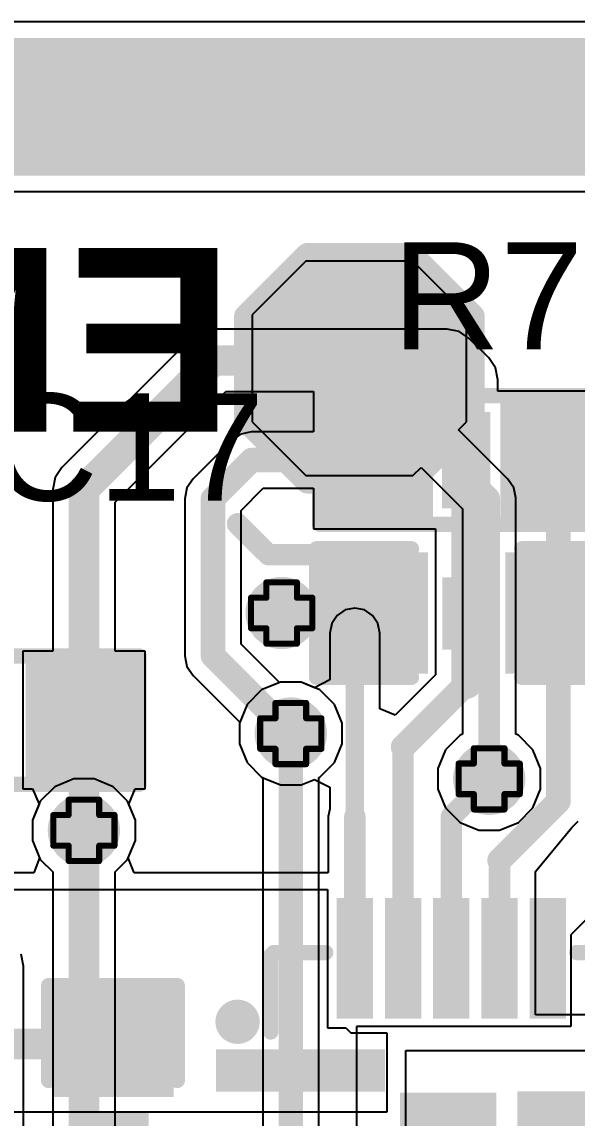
# Model space of a CAD drawing. Header units: inches. Extents: x -25 to 271, y -41 to 15.
# Drawn here: x -7.3 to -2.7, y -13.73 to -4.63 of the extents above; entities that cross this region are included whole.
import ezdxf

# ---------------------------------------------------------------- set-up
doc = ezdxf.new("R2010")
doc.units = ezdxf.units.IN
for name, color, linetype in [('Bottom Layer', 5, 'Continuous'), ('Bottom Overlay', 54, 'Continuous'), ('Bottom Paste', 16, 'Continuous'), ('Bottom Solder', 6, 'Continuous'), ('Drill Drawing', 1, 'Continuous'), ('Top Glue Points', 56, 'Continuous'), ('Top Layer', 1, 'Continuous'), ('Top Overlay', 2, 'Continuous'), ('Top Paste', 8, 'Continuous'), ('Top Solder', 216, 'Continuous'), ('Via Holes', 16, 'Continuous')]:
    doc.layers.add(name, color=color, linetype=linetype)
doc.styles.add('Arial', font='', dxfattribs={"height": 0.2})
doc.styles.add('Arial_Bold', font='', dxfattribs={"height": 0.2})
doc.styles.get('Arial').set_extended_font_data('Arial')
doc.styles.get('Arial_Bold').set_extended_font_data('Arial', bold=True)

# ---------------------------------------------------------------- blocks, each defined once
blk = doc.blocks.new('QFN_16_3X3__RT7291AGQUF_15')
at = {"layer": 'Top Layer'}
for points in [[(-0.045, 1.8999), (-0.045, 0.5999), (-0.2951, 0.5999), (-0.2951, 1.8999)], [(0.655, 1.8999), (0.655, 0.5999), (0.405, 0.5999), (0.405, 1.8999)], [(-1.9, 0.9001), (-1, 0.9001), (-1, 0.7001), (-1.9, 0.7001)], [(1.9, 0.7001), (1, 0.7001), (1, 0.9001), (1.9, 0.9001)], [(-1.9, 0.5), (-1, 0.5), (-1, 0.3001), (-1.9, 0.3001)], [(1.9, 0.3001), (1, 0.3001), (1, 0.5), (1.9, 0.5)], [(-0.2852, -0.3754), (-0.2852, 0.3246), (-0.0351, 0.3246), (-0.0351, -0.3754)], [(0.3148, -0.3754), (0.3148, 0.3246), (0.5648, 0.3246), (0.5648, -0.3754)], [(-1.9, 0.1), (-1, 0.1), (-1, -0.1), (-1.9, -0.1)], [(1.9, -0.1), (1, -0.1), (1, 0.1), (1.9, 0.1)], [(-1.9, -0.3001), (-1, -0.3001), (-1, -0.5), (-1.9, -0.5)], [(1.9, -0.5), (1, -0.5), (1, -0.3001), (1.9, -0.3001)], [(-0.6451, -1.8999), (-0.6451, -0.5999), (-0.3951, -0.5999), (-0.3951, -1.8999)], [(0.055, -1.8999), (0.055, -0.5999), (0.305, -0.5999), (0.305, -1.8999)], [(-1.9, -0.6998), (-1, -0.6998), (-1, -0.8998), (-1.9, -0.8998)], [(1.9, -0.8998), (1, -0.8998), (1, -0.6998), (1.9, -0.6998)]]:
    blk.add_hatch(color=1, dxfattribs=at).paths.add_polyline_path(points)
at = {"layer": 'Top Paste'}
for points in [[(-0.045, 1.8999), (-0.045, 0.5999), (-0.2951, 0.5999), (-0.2951, 1.8999)], [(0.655, 1.8999), (0.655, 0.5999), (0.405, 0.5999), (0.405, 1.8999)], [(-1.9, 0.9001), (-1, 0.9001), (-1, 0.7001), (-1.9, 0.7001)], [(1.9, 0.7001), (1, 0.7001), (1, 0.9001), (1.9, 0.9001)], [(-1.9, 0.5), (-1, 0.5), (-1, 0.3001), (-1.9, 0.3001)], [(1.9, 0.3001), (1, 0.3001), (1, 0.5), (1.9, 0.5)], [(-0.2852, -0.3754), (-0.2852, 0.3246), (-0.0351, 0.3246), (-0.0351, -0.3754)], [(0.3148, -0.3754), (0.3148, 0.3246), (0.5648, 0.3246), (0.5648, -0.3754)], [(-1.9, 0.1), (-1, 0.1), (-1, -0.1), (-1.9, -0.1)], [(1.9, -0.1), (1, -0.1), (1, 0.1), (1.9, 0.1)], [(-1.9, -0.3001), (-1, -0.3001), (-1, -0.5), (-1.9, -0.5)], [(1.9, -0.5), (1, -0.5), (1, -0.3001), (1.9, -0.3001)], [(-0.6451, -1.8999), (-0.6451, -0.5999), (-0.3951, -0.5999), (-0.3951, -1.8999)], [(0.055, -1.8999), (0.055, -0.5999), (0.305, -0.5999), (0.305, -1.8999)], [(-1.9, -0.6998), (-1, -0.6998), (-1, -0.8998), (-1.9, -0.8998)], [(1.9, -0.8998), (1, -0.8998), (1, -0.6998), (1.9, -0.6998)]]:
    blk.add_hatch(color=8, dxfattribs=at).paths.add_polyline_path(points)
at = {"layer": 'Top Solder'}
for points in [[(0.0058, 1.9507), (0.0058, 0.5491), (-0.3459, 0.5491), (-0.3459, 1.9507)], [(0.7058, 1.9507), (0.7058, 0.5491), (0.3542, 0.5491), (0.3542, 1.9507)], [(-1.9508, 0.9509), (-0.9492, 0.9509), (-0.9492, 0.6493), (-1.9508, 0.6493)], [(1.9508, 0.6493), (0.9492, 0.6493), (0.9492, 0.9509), (1.9508, 0.9509)], [(-1.9508, 0.5508), (-0.9492, 0.5508), (-0.9492, 0.2493), (-1.9508, 0.2493)], [(1.9508, 0.2493), (0.9492, 0.2493), (0.9492, 0.5508), (1.9508, 0.5508)], [(-0.336, -0.4262), (-0.336, 0.3754), (0.0157, 0.3754), (0.0157, -0.4262)], [(0.264, -0.4262), (0.264, 0.3754), (0.6156, 0.3754), (0.6156, -0.4262)], [(-1.9508, 0.1508), (-0.9492, 0.1508), (-0.9492, -0.1508), (-1.9508, -0.1508)], [(1.9508, -0.1508), (0.9492, -0.1508), (0.9492, 0.1508), (1.9508, 0.1508)], [(-1.9508, -0.2493), (-0.9492, -0.2493), (-0.9492, -0.5508), (-1.9508, -0.5508)], [(1.9508, -0.5508), (0.9492, -0.5508), (0.9492, -0.2493), (1.9508, -0.2493)], [(-0.6959, -1.9507), (-0.6959, -0.5491), (-0.3443, -0.5491), (-0.3443, -1.9507)], [(0.0042, -1.9507), (0.0042, -0.5491), (0.3558, -0.5491), (0.3558, -1.9507)], [(-1.9508, -0.649), (-0.9492, -0.649), (-0.9492, -0.9506), (-1.9508, -0.9506)], [(1.9508, -0.9506), (0.9492, -0.9506), (0.9492, -0.649), (1.9508, -0.649)]]:
    blk.add_hatch(color=216, dxfattribs=at).paths.add_polyline_path(points)
at = {"layer": 'Top Overlay', "const_width": 0.127}
for points in [[(-1.4987, 1.0414), (-1.4987, 1.4986)], [(-0.5335, 1.4986), (-1.4987, 1.4986)], [(1.4985, 1.4986), (0.8127, 1.4986)], [(1.4985, 1.016), (1.4985, 1.4986)], [(-1.4987, -1.4732), (-1.4987, -1.0414)], [(1.4985, -1.4986), (1.4985, -1.0414)], [(-1.4733, -1.4986), (-1.4987, -1.4732)], [(-0.8383, -1.4986), (-1.4733, -1.4986)], [(1.4985, -1.4986), (0.5587, -1.4986)]]:
    blk.add_lwpolyline(points, dxfattribs=at)
at = {"layer": 'Top Overlay'}
for points, const_width in [([(-1.5305, 1.4986, 1), (-1.467, 1.4986, 1)], 0.0635), ([(-1.5305, 1.4986, 1), (-1.467, 1.4986, 1)], 0.0635), ([(-0.5653, 1.4986, 1), (-0.5018, 1.4986, 1)], 0.0635), ([(0.7809, 1.4986, 1), (0.8444, 1.4986, 1)], 0.0635), ([(1.4667, 1.4986, 1), (1.5302, 1.4986, 1)], 0.0635), ([(1.4667, 1.4986, 1), (1.5302, 1.4986, 1)], 0.0635), ([(-1.5305, 1.0414, 1), (-1.467, 1.0414, 1)], 0.0635), ([(1.4667, 1.016, 1), (1.5302, 1.016, 1)], 0.0635), ([(-1.5305, -1.0414, 1), (-1.467, -1.0414, 1)], 0.0635), ([(1.4667, -1.0414, 1), (1.5302, -1.0414, 1)], 0.0635), ([(-1.5305, -1.4732, 1), (-1.467, -1.4732, 1)], 0.0635), ([(-1.5305, -1.4732, 1), (-1.467, -1.4732, 1)], 0.0635), ([(-1.5051, -1.4986, 1), (-1.4416, -1.4986, 1)], 0.0635), ([(-1.5051, -1.4986, 1), (-1.4416, -1.4986, 1)], 0.0635), ([(-0.8701, -1.4986, 1), (-0.8066, -1.4986, 1)], 0.0635), ([(0.5269, -1.4986, 1), (0.5904, -1.4986, 1)], 0.0635), ([(1.4667, -1.4986, 1), (1.5302, -1.4986, 1)], 0.0635), ([(1.4667, -1.4986, 1), (1.5302, -1.4986, 1)], 0.0635), ([(-0.867, -1.7729, 1), (-0.9806, -1.7729, 1)], 0.254), ([(-1.0441, -1.7729, 1), (-0.9171, -1.7729, 1)], 0.127), ([(-0.9305, -1.7729, 1), (-0.8035, -1.7729, 1)], 0.127)]:
    blk.add_lwpolyline(points, format="xyb", close=True, dxfattribs=dict(at, const_width=const_width))
blk = doc.blocks.new('CAP_0603_29')
at = {"layer": 'Top Layer'}
for points in [[(-0.381, 0.4445), (-0.381, -0.4445), (-1.143, -0.4445), (-1.143, 0.4445)], [(1.143, 0.4445), (1.143, -0.4445), (0.381, -0.4445), (0.381, 0.4445)]]:
    blk.add_hatch(color=1, dxfattribs=at).paths.add_polyline_path(points)
at = {"layer": 'Top Paste'}
for points in [[(-0.381, 0.4445), (-0.381, -0.4445), (-1.143, -0.4445), (-1.143, 0.4445)], [(1.143, 0.4445), (1.143, -0.4445), (0.381, -0.4445), (0.381, 0.4445)]]:
    blk.add_hatch(color=8, dxfattribs=at).paths.add_polyline_path(points)
at = {"layer": 'Top Solder'}
for points in [[(-0.321, 0.5045), (-0.321, -0.5045), (-1.203, -0.5045), (-1.203, 0.5045)], [(1.203, 0.5045), (1.203, -0.5045), (0.321, -0.5045), (0.321, 0.5045)]]:
    blk.add_hatch(color=216, dxfattribs=at).paths.add_polyline_path(points)
at = {"layer": 'Top Overlay', "const_width": 0.127}
for points in [[(-1.2446, 0.5334), (-0.4572, 0.5334)], [(-1.2446, 0.5334), (-1.2446, -0.5334)], [(0.4572, 0.5334), (1.2446, 0.5334)], [(1.2446, 0.5334), (1.2446, -0.5334)], [(-1.2446, -0.5334), (-0.4572, -0.5334)], [(0.4572, -0.5334), (1.2446, -0.5334)]]:
    blk.add_lwpolyline(points, dxfattribs=at)
at = {"layer": 'Top Overlay', "const_width": 0.0635}
for points in [[(-1.2764, 0.5334, 1), (-1.2128, 0.5334, 1)], [(-1.2764, 0.5334, 1), (-1.2128, 0.5334, 1)], [(-0.4889, 0.5334, 1), (-0.4254, 0.5334, 1)], [(0.4254, 0.5334, 1), (0.4889, 0.5334, 1)], [(1.2128, 0.5334, 1), (1.2764, 0.5334, 1)], [(1.2128, 0.5334, 1), (1.2764, 0.5334, 1)], [(-1.2764, -0.5334, 1), (-1.2128, -0.5334, 1)], [(-1.2764, -0.5334, 1), (-1.2128, -0.5334, 1)], [(-0.4889, -0.5334, 1), (-0.4254, -0.5334, 1)], [(0.4254, -0.5334, 1), (0.4889, -0.5334, 1)], [(1.2128, -0.5334, 1), (1.2764, -0.5334, 1)], [(1.2128, -0.5334, 1), (1.2764, -0.5334, 1)]]:
    blk.add_lwpolyline(points, format="xyb", close=True, dxfattribs=at)
blk = doc.blocks.new('CAP_0603_37')
at = {"layer": 'Top Layer'}
for points in [[(-0.381, 0.4445), (-0.381, -0.4445), (-1.143, -0.4445), (-1.143, 0.4445)], [(1.143, 0.4445), (1.143, -0.4445), (0.381, -0.4445), (0.381, 0.4445)]]:
    blk.add_hatch(color=1, dxfattribs=at).paths.add_polyline_path(points)
at = {"layer": 'Top Paste'}
for points in [[(-0.381, 0.4445), (-0.381, -0.4445), (-1.143, -0.4445), (-1.143, 0.4445)], [(1.143, 0.4445), (1.143, -0.4445), (0.381, -0.4445), (0.381, 0.4445)]]:
    blk.add_hatch(color=8, dxfattribs=at).paths.add_polyline_path(points)
at = {"layer": 'Top Solder'}
for points in [[(-0.321, 0.5045), (-0.321, -0.5045), (-1.203, -0.5045), (-1.203, 0.5045)], [(1.203, 0.5045), (1.203, -0.5045), (0.321, -0.5045), (0.321, 0.5045)]]:
    blk.add_hatch(color=216, dxfattribs=at).paths.add_polyline_path(points)
at = {"layer": 'Top Overlay', "const_width": 0.127}
for points in [[(-1.2446, 0.5334), (-0.4572, 0.5334)], [(-1.2446, -0.5334), (-1.2446, 0.5334)], [(0.4572, 0.5334), (1.2446, 0.5334)], [(1.2446, -0.5334), (1.2446, 0.5334)], [(-1.2446, -0.5334), (-0.4572, -0.5334)], [(0.4572, -0.5334), (1.2446, -0.5334)]]:
    blk.add_lwpolyline(points, dxfattribs=at)
at = {"layer": 'Top Overlay', "const_width": 0.0635}
for points in [[(-1.2764, 0.5334, 1), (-1.2128, 0.5334, 1)], [(-1.2764, 0.5334, 1), (-1.2128, 0.5334, 1)], [(-0.4889, 0.5334, 1), (-0.4254, 0.5334, 1)], [(0.4254, 0.5334, 1), (0.4889, 0.5334, 1)], [(1.2128, 0.5334, 1), (1.2764, 0.5334, 1)], [(1.2128, 0.5334, 1), (1.2764, 0.5334, 1)], [(-1.2764, -0.5334, 1), (-1.2128, -0.5334, 1)], [(-1.2764, -0.5334, 1), (-1.2128, -0.5334, 1)], [(-0.4889, -0.5334, 1), (-0.4254, -0.5334, 1)], [(0.4254, -0.5334, 1), (0.4889, -0.5334, 1)], [(1.2128, -0.5334, 1), (1.2764, -0.5334, 1)], [(1.2128, -0.5334, 1), (1.2764, -0.5334, 1)]]:
    blk.add_lwpolyline(points, format="xyb", close=True, dxfattribs=at)
blk = doc.blocks.new('TEST_POINT_B_78')
at = {"layer": 'Bottom Layer'}
blk.add_hatch(color=5, dxfattribs=at).paths.add_polyline_path([(0.381, 0.762), (-0.381, 0.762), (-0.762, 0.381), (-0.762, -0.381), (-0.381, -0.762), (0.381, -0.762), (0.762, -0.381), (0.762, 0.381)])
at = {"layer": 'Bottom Paste'}
blk.add_hatch(color=16, dxfattribs=at).paths.add_polyline_path([(0.381, 0.762), (-0.381, 0.762), (-0.762, 0.381), (-0.762, -0.381), (-0.381, -0.762), (0.381, -0.762), (0.762, -0.381), (0.762, 0.381)])
at = {"layer": 'Bottom Solder'}
blk.add_hatch(color=6, dxfattribs=at).paths.add_polyline_path([(0.4318, 0.8636), (-0.4318, 0.8636), (-0.8636, 0.4318), (-0.8636, -0.4318), (-0.4318, -0.8636), (0.4318, -0.8636), (0.8636, -0.4318), (0.8636, 0.4318)])
at = {"layer": 'Bottom Overlay', "const_width": 0.2}
for points in [[(-0.4318, 0.9398), (-0.9398, 0.4318)], [(0.4318, 0.9398), (-0.4318, 0.9398)], [(0.9398, 0.4318), (0.4318, 0.9398)], [(-0.9398, 0.4318), (-0.9398, -0.4318)], [(0.9398, 0.4318), (0.9398, -0.4318)], [(-0.4318, -0.9398), (-0.9398, -0.4318)], [(0.9398, -0.4318), (0.4318, -0.9398)], [(0.4318, -0.9398), (-0.4318, -0.9398)]]:
    blk.add_lwpolyline(points, dxfattribs=at)
at = {"layer": 'Bottom Overlay', "const_width": 0.1}
for points in [[(-0.4818, 0.9398, 1), (-0.3818, 0.9398, 1)], [(-0.4818, 0.9398, 1), (-0.3818, 0.9398, 1)], [(0.3818, 0.9398, 1), (0.4818, 0.9398, 1)], [(0.3818, 0.9398, 1), (0.4818, 0.9398, 1)], [(-0.9898, 0.4318, 1), (-0.8898, 0.4318, 1)], [(-0.9898, 0.4318, 1), (-0.8898, 0.4318, 1)], [(0.8898, 0.4318, 1), (0.9898, 0.4318, 1)], [(0.8898, 0.4318, 1), (0.9898, 0.4318, 1)], [(-0.9898, -0.4318, 1), (-0.8898, -0.4318, 1)], [(-0.9898, -0.4318, 1), (-0.8898, -0.4318, 1)], [(0.8898, -0.4318, 1), (0.9898, -0.4318, 1)], [(0.8898, -0.4318, 1), (0.9898, -0.4318, 1)], [(-0.4818, -0.9398, 1), (-0.3818, -0.9398, 1)], [(-0.4818, -0.9398, 1), (-0.3818, -0.9398, 1)], [(0.3818, -0.9398, 1), (0.4818, -0.9398, 1)], [(0.3818, -0.9398, 1), (0.4818, -0.9398, 1)]]:
    blk.add_lwpolyline(points, format="xyb", close=True, dxfattribs=at)
blk = doc.blocks.new('RES_0603_103')
at = {"layer": 'Top Layer'}
for points in [[(-0.381, 0.4445), (-0.381, -0.4445), (-1.143, -0.4445), (-1.143, 0.4445)], [(1.143, 0.4445), (1.143, -0.4445), (0.381, -0.4445), (0.381, 0.4445)]]:
    blk.add_hatch(color=1, dxfattribs=at).paths.add_polyline_path(points)
at = {"layer": 'Top Paste'}
for points in [[(-0.381, 0.4445), (-0.381, -0.4445), (-1.143, -0.4445), (-1.143, 0.4445)], [(1.143, 0.4445), (1.143, -0.4445), (0.381, -0.4445), (0.381, 0.4445)]]:
    blk.add_hatch(color=8, dxfattribs=at).paths.add_polyline_path(points)
at = {"layer": 'Top Solder'}
for points in [[(-0.2794, 0.5461), (-0.2794, -0.5461), (-1.2446, -0.5461), (-1.2446, 0.5461)], [(1.2446, 0.5461), (1.2446, -0.5461), (0.2794, -0.5461), (0.2794, 0.5461)]]:
    blk.add_hatch(color=216, dxfattribs=at).paths.add_polyline_path(points)
at = {"layer": 'Top Overlay', "const_width": 0.127}
for points in [[(-1.2192, 0.5334), (-1.2192, -0.5334)], [(1.2192, 0.5334), (-1.2192, 0.5334)], [(1.2192, 0.5334), (1.2192, -0.5334)], [(1.2192, -0.5334), (-1.2192, -0.5334)]]:
    blk.add_lwpolyline(points, dxfattribs=at)
at = {"layer": 'Top Overlay', "const_width": 0.0635}
for points in [[(-1.25095, 0.5334, 1), (-1.18745, 0.5334, 1)], [(-1.25095, 0.5334, 1), (-1.18745, 0.5334, 1)], [(1.18745, 0.5334, 1), (1.25095, 0.5334, 1)], [(1.18745, 0.5334, 1), (1.25095, 0.5334, 1)], [(-1.25095, -0.5334, 1), (-1.18745, -0.5334, 1)], [(-1.25095, -0.5334, 1), (-1.18745, -0.5334, 1)], [(1.18745, -0.5334, 1), (1.25095, -0.5334, 1)], [(1.18745, -0.5334, 1), (1.25095, -0.5334, 1)]]:
    blk.add_lwpolyline(points, format="xyb", close=True, dxfattribs=at)
blk = doc.blocks.new('RES_0603_108')
at = {"layer": 'Top Layer'}
for points in [[(-0.381, 0.4445), (-0.381, -0.4445), (-1.143, -0.4445), (-1.143, 0.4445)], [(1.143, 0.4445), (1.143, -0.4445), (0.381, -0.4445), (0.381, 0.4445)]]:
    blk.add_hatch(color=1, dxfattribs=at).paths.add_polyline_path(points)
at = {"layer": 'Top Paste'}
for points in [[(-0.381, 0.4445), (-0.381, -0.4445), (-1.143, -0.4445), (-1.143, 0.4445)], [(1.143, 0.4445), (1.143, -0.4445), (0.381, -0.4445), (0.381, 0.4445)]]:
    blk.add_hatch(color=8, dxfattribs=at).paths.add_polyline_path(points)
at = {"layer": 'Top Solder'}
for points in [[(-0.2794, 0.5461), (-0.2794, -0.5461), (-1.2446, -0.5461), (-1.2446, 0.5461)], [(1.2446, 0.5461), (1.2446, -0.5461), (0.2794, -0.5461), (0.2794, 0.5461)]]:
    blk.add_hatch(color=216, dxfattribs=at).paths.add_polyline_path(points)
at = {"layer": 'Top Overlay', "const_width": 0.127}
for points in [[(-1.2192, -0.5334), (-1.2192, 0.5334)], [(-1.2192, 0.5334), (1.2192, 0.5334)], [(1.2192, -0.5334), (1.2192, 0.5334)], [(-1.2192, -0.5334), (1.2192, -0.5334)]]:
    blk.add_lwpolyline(points, dxfattribs=at)
at = {"layer": 'Top Overlay', "const_width": 0.0635}
for points in [[(-1.25095, 0.5334, 1), (-1.18745, 0.5334, 1)], [(-1.25095, 0.5334, 1), (-1.18745, 0.5334, 1)], [(1.18745, 0.5334, 1), (1.25095, 0.5334, 1)], [(1.18745, 0.5334, 1), (1.25095, 0.5334, 1)], [(-1.25095, -0.5334, 1), (-1.18745, -0.5334, 1)], [(-1.25095, -0.5334, 1), (-1.18745, -0.5334, 1)], [(1.18745, -0.5334, 1), (1.25095, -0.5334, 1)], [(1.18745, -0.5334, 1), (1.25095, -0.5334, 1)]]:
    blk.add_lwpolyline(points, format="xyb", close=True, dxfattribs=at)

msp = doc.modelspace()

# ---------------------------------------------------------------- hatches: boundary and pattern name
at = {"layer": 'Bottom Layer'}
h = msp.add_hatch(color=5, dxfattribs=at)
edge = h.paths.add_edge_path()
edge.add_arc((-5.1463, -9.5405), 0.3, 0, 360)
h = msp.add_hatch(color=5, dxfattribs=at)
edge = h.paths.add_edge_path()
edge.add_arc((-5.0701, -10.541), 0.3, 0, 360)
h = msp.add_hatch(color=5, dxfattribs=at)
edge = h.paths.add_edge_path()
edge.add_arc((-3.4243, -10.9173), 0.3, 0, 360)
h = msp.add_hatch(color=5, dxfattribs=at)
edge = h.paths.add_edge_path()
edge.add_arc((-6.7869, -11.3448), 0.3, 0, 360)
at = {"layer": 'Top Glue Points'}
for points in [[(-3.8151, -7.8704), (-3.8151, -8.6705), (-3.4153, -8.6705), (-3.4153, -7.8704)], [(-3.412, -9.2453), (-3.8118, -9.2453), (-3.8118, -9.8453), (-3.412, -9.8453)], [(-6.2507, -14.0785), (-6.2507, -13.6787), (-6.8506, -13.6787), (-6.8506, -14.0785)]]:
    msp.add_hatch(color=56, dxfattribs=at).paths.add_polyline_path(points)
at = {"layer": 'Top Layer'}
h = msp.add_hatch(color=1, dxfattribs=at)
edge = h.paths.add_edge_path()
edge.add_arc((-5.1463, -9.5405), 0.3, 0, 360)
h = msp.add_hatch(color=1, dxfattribs=at)
edge = h.paths.add_edge_path()
edge.add_arc((-5.0701, -10.541), 0.3, 0, 360)
h = msp.add_hatch(color=1, dxfattribs=at)
edge = h.paths.add_edge_path()
edge.add_arc((-3.4243, -10.9173), 0.3, 0, 360)
h = msp.add_hatch(color=1, dxfattribs=at)
edge = h.paths.add_edge_path()
edge.add_arc((-6.7869, -11.3448), 0.3, 0, 360)
at = {"layer": 'Via Holes'}
h = msp.add_hatch(color=7, dxfattribs=at)
edge = h.paths.add_edge_path()
edge.add_arc((-5.1463, -9.5405), 0.15, 0, 360)
h = msp.add_hatch(color=7, dxfattribs=at)
edge = h.paths.add_edge_path()
edge.add_arc((-5.0701, -10.541), 0.15, 0, 360)
h = msp.add_hatch(color=7, dxfattribs=at)
edge = h.paths.add_edge_path()
edge.add_arc((-3.4243, -10.9173), 0.15, 0, 360)
h = msp.add_hatch(color=7, dxfattribs=at)
edge = h.paths.add_edge_path()
edge.add_arc((-6.7869, -11.3448), 0.15, 0, 360)

# ---------------------------------------------------------------- linework, layer by layer
at = {"layer": 'Bottom Layer'}
for p, q in [((-4.9454, -6.6195), (-5.3899, -7.064)), ((-4.0564, -6.6195), (-4.9454, -6.6195)), ((-3.6119, -7.064), (-4.0564, -6.6195)), ((-5.3899, -7.064), (-5.3899, -7.953)), ((-3.6119, -7.953), (-3.6119, -7.064)), ((-5.3899, -7.953), (-4.9454, -8.3975)), ((-3.6785, -8.0196), (-3.6119, -7.953)), ((-3.2687, -8.4294), (-3.6785, -8.0196)), ((-4.0564, -8.3975), (-3.9898, -8.3309)), ((-3.9898, -8.3309), (-3.6444, -8.6762)), ((-4.9454, -8.3975), (-4.0564, -8.3975)), ((-3.2209, -8.5008), (-3.2687, -8.4294)), ((-3.2042, -8.5851), (-3.2209, -8.5008)), ((-3.2042, -10.5463), (-3.2042, -8.5851)), ((-3.6444, -8.6762), (-3.6444, -10.5463)), ((-0.491, -9.9568), (-2.7461, -12.212)), ((-0.491, -9.9568), (-2.7461, -12.212)), ((-5.312, -10.179), (-5.4321, -10.2991)), ((-5.155, -10.114), (-5.312, -10.179)), ((-4.9852, -10.114), (-5.155, -10.114)), ((-4.8282, -10.179), (-4.9852, -10.114)), ((-4.7081, -10.2991), (-4.8282, -10.179)), ((-5.4321, -10.2991), (-5.4971, -10.4561)), ((-4.6431, -10.4561), (-4.7081, -10.2991)), ((-5.4971, -10.4561), (-5.4971, -10.6259)), ((-4.6431, -10.6259), (-4.6431, -10.4561)), ((-3.6662, -10.5553), (-3.7863, -10.6754)), ((-3.6444, -10.5463), (-3.6662, -10.5553)), ((-3.1824, -10.5553), (-3.2042, -10.5463)), ((-3.0623, -10.6754), (-3.1824, -10.5553)), ((-5.4971, -10.6259), (-5.4321, -10.7829)), ((-4.7081, -10.7829), (-4.6431, -10.6259)), ((-3.7863, -10.6754), (-3.8513, -10.8324)), ((-2.9973, -10.8324), (-3.0623, -10.6754)), ((-5.4321, -10.7829), (-5.312, -10.903)), ((-4.8282, -10.903), (-4.7081, -10.7829)), ((-6.8718, -10.9178), (-7.0288, -10.9828)), ((-6.7019, -10.9178), (-6.8718, -10.9178)), ((-6.545, -10.9828), (-6.7019, -10.9178)), ((-5.312, -10.903), (-5.3032, -10.9066)), ((-5.3032, -10.9066), (-5.3032, -15.6261)), ((-4.837, -10.9066), (-4.8282, -10.903)), ((-4.837, -15.5296), (-4.837, -10.9066)), ((-3.8513, -10.8324), (-3.8513, -11.0023)), ((-2.9973, -11.0023), (-2.9973, -10.8324)), ((-7.0288, -10.9828), (-7.1489, -11.1029)), ((-6.4249, -11.1029), (-6.545, -10.9828)), ((-3.8513, -11.0023), (-3.7863, -11.1592)), ((-3.0623, -11.1592), (-2.9973, -11.0023)), ((-7.1489, -11.1029), (-7.2139, -11.2598)), ((-6.3599, -11.2598), (-6.4249, -11.1029)), ((-3.7863, -11.1592), (-3.6662, -11.2793)), ((-3.1824, -11.2793), (-3.0623, -11.1592)), ((-7.2139, -11.2598), (-7.2139, -11.4297)), ((-6.3599, -11.4297), (-6.3599, -11.2598)), ((-3.6662, -11.2793), (-3.5093, -11.3443)), ((-3.3394, -11.3443), (-3.1824, -11.2793)), ((-3.5093, -11.3443), (-3.3394, -11.3443)), ((-7.2139, -11.4297), (-7.1489, -11.5867)), ((-6.4249, -11.5867), (-6.3599, -11.4297)), ((-7.1489, -11.5867), (-7.0459, -11.6897)), ((-6.5279, -11.6897), (-6.4249, -11.5867)), ((-7.0459, -11.6897), (-7.0459, -18.3241)), ((-6.5279, -18.3241), (-6.5279, -11.6897)), ((-2.7461, -12.212), (-2.7461, -12.974)), ((-2.7461, -12.212), (-2.7461, -12.974)), ((-7.2874, -12.4715), (-7.3071, -12.3724)), ((-7.2874, -16.538), (-7.2874, -12.4715)), ((-2.7461, -12.974), (-4.5241, -12.974)), ((-4.5241, -12.974), (-4.5241, -14.879)), ((-2.7461, -12.974), (-4.5241, -12.974)), ((-4.5241, -12.974), (-4.5241, -14.879))]:
    msp.add_line(p, q, dxfattribs=at)
for points, const_width in [([(-4.5009, -7.5085), (-3.4243, -8.5851)], 0.1778), ([(-3.4243, -10.9173), (-3.4243, -8.5851)], 0.1778), ([(-5.0701, -15.6261), (-5.0701, -10.558)], 0.2032), ([(-6.7869, -18.669), (-6.7869, -11.3448)], 0.254)]:
    msp.add_lwpolyline(points, dxfattribs=dict(at, const_width=const_width))
for points, const_width in [([(-4.5453, -7.5085, 1), (-4.4564, -7.5085, 1)], 0.0889), ([(-3.4688, -8.5851, 1), (-3.3799, -8.5851, 1)], 0.0889), ([(-3.4688, -8.5851, 1), (-3.3799, -8.5851, 1)], 0.0889), ([(-5.1209, -10.558, 1), (-5.0193, -10.558, 1)], 0.1016), ([(-3.4688, -10.9173, 1), (-3.3799, -10.9173, 1)], 0.0889), ([(-6.8504, -11.3448, 1), (-6.7234, -11.3448, 1)], 0.127)]:
    msp.add_lwpolyline(points, format="xyb", close=True, dxfattribs=dict(at, const_width=const_width))
at = {"layer": 'Drill Drawing', "const_width": 0.0508}
for points in [[(-5.2733, -9.4135), (-5.2733, -9.2865)], [(-5.2733, -9.2865), (-5.0193, -9.2865)], [(-5.0193, -9.4135), (-5.0193, -9.2865)], [(-5.4003, -9.6675), (-5.4003, -9.4135)], [(-5.4003, -9.4135), (-5.2733, -9.4135)], [(-5.0193, -9.4135), (-4.8923, -9.4135)], [(-4.8923, -9.6675), (-4.8923, -9.4135)], [(-5.4003, -9.6675), (-5.2733, -9.6675)], [(-5.2733, -9.7945), (-5.2733, -9.6675)], [(-5.0193, -9.6675), (-4.8923, -9.6675)], [(-5.0193, -9.7945), (-5.0193, -9.6675)], [(-5.2733, -9.7945), (-5.0193, -9.7945)], [(-5.1971, -10.414), (-5.1971, -10.287)], [(-5.1971, -10.287), (-4.9431, -10.287)], [(-4.9431, -10.414), (-4.9431, -10.287)], [(-5.3241, -10.668), (-5.3241, -10.414)], [(-5.3241, -10.414), (-5.1971, -10.414)], [(-4.9431, -10.414), (-4.8161, -10.414)], [(-4.8161, -10.668), (-4.8161, -10.414)], [(-5.3241, -10.668), (-5.1971, -10.668)], [(-5.1971, -10.795), (-5.1971, -10.668)], [(-4.9431, -10.668), (-4.8161, -10.668)], [(-4.9431, -10.795), (-4.9431, -10.668)], [(-3.5513, -10.7903), (-3.5513, -10.6633)], [(-3.5513, -10.6633), (-3.2973, -10.6633)], [(-3.2973, -10.7903), (-3.2973, -10.6633)], [(-5.1971, -10.795), (-4.9431, -10.795)], [(-3.6783, -11.0443), (-3.6783, -10.7903)], [(-3.6783, -10.7903), (-3.5513, -10.7903)], [(-3.2973, -10.7903), (-3.1703, -10.7903)], [(-3.1703, -11.0443), (-3.1703, -10.7903)], [(-6.9139, -11.2178), (-6.9139, -11.0908)], [(-6.9139, -11.0908), (-6.6599, -11.0908)], [(-6.6599, -11.2178), (-6.6599, -11.0908)], [(-3.6783, -11.0443), (-3.5513, -11.0443)], [(-3.5513, -11.1713), (-3.5513, -11.0443)], [(-3.2973, -11.0443), (-3.1703, -11.0443)], [(-3.2973, -11.1713), (-3.2973, -11.0443)], [(-7.0409, -11.4718), (-7.0409, -11.2178)], [(-7.0409, -11.2178), (-6.9139, -11.2178)], [(-6.6599, -11.2178), (-6.5329, -11.2178)], [(-6.5329, -11.4718), (-6.5329, -11.2178)], [(-3.5513, -11.1713), (-3.2973, -11.1713)], [(-7.0409, -11.4718), (-6.9139, -11.4718)], [(-6.9139, -11.5988), (-6.9139, -11.4718)], [(-6.6599, -11.4718), (-6.5329, -11.4718)], [(-6.6599, -11.5988), (-6.6599, -11.4718)], [(-6.9139, -11.5988), (-6.6599, -11.5988)]]:
    msp.add_lwpolyline(points, dxfattribs=at)
at = {"layer": 'Drill Drawing', "const_width": 0.0254}
for points in [[(-5.286, -9.2865, 1), (-5.2606, -9.2865, 1)], [(-5.286, -9.2865, 1), (-5.2606, -9.2865, 1)], [(-5.032, -9.2865, 1), (-5.0066, -9.2865, 1)], [(-5.032, -9.2865, 1), (-5.0066, -9.2865, 1)], [(-5.413, -9.4135, 1), (-5.3876, -9.4135, 1)], [(-5.413, -9.4135, 1), (-5.3876, -9.4135, 1)], [(-5.286, -9.4135, 1), (-5.2606, -9.4135, 1)], [(-5.286, -9.4135, 1), (-5.2606, -9.4135, 1)], [(-5.032, -9.4135, 1), (-5.0066, -9.4135, 1)], [(-5.032, -9.4135, 1), (-5.0066, -9.4135, 1)], [(-4.905, -9.4135, 1), (-4.8796, -9.4135, 1)], [(-4.905, -9.4135, 1), (-4.8796, -9.4135, 1)], [(-5.413, -9.6675, 1), (-5.3876, -9.6675, 1)], [(-5.413, -9.6675, 1), (-5.3876, -9.6675, 1)], [(-5.286, -9.6675, 1), (-5.2606, -9.6675, 1)], [(-5.286, -9.6675, 1), (-5.2606, -9.6675, 1)], [(-5.032, -9.6675, 1), (-5.0066, -9.6675, 1)], [(-5.032, -9.6675, 1), (-5.0066, -9.6675, 1)], [(-4.905, -9.6675, 1), (-4.8796, -9.6675, 1)], [(-4.905, -9.6675, 1), (-4.8796, -9.6675, 1)], [(-5.286, -9.7945, 1), (-5.2606, -9.7945, 1)], [(-5.286, -9.7945, 1), (-5.2606, -9.7945, 1)], [(-5.032, -9.7945, 1), (-5.0066, -9.7945, 1)], [(-5.032, -9.7945, 1), (-5.0066, -9.7945, 1)], [(-5.2098, -10.287, 1), (-5.1844, -10.287, 1)], [(-5.2098, -10.287, 1), (-5.1844, -10.287, 1)], [(-4.9558, -10.287, 1), (-4.9304, -10.287, 1)], [(-4.9558, -10.287, 1), (-4.9304, -10.287, 1)], [(-5.3368, -10.414, 1), (-5.3114, -10.414, 1)], [(-5.3368, -10.414, 1), (-5.3114, -10.414, 1)], [(-5.2098, -10.414, 1), (-5.1844, -10.414, 1)], [(-5.2098, -10.414, 1), (-5.1844, -10.414, 1)], [(-4.9558, -10.414, 1), (-4.9304, -10.414, 1)], [(-4.9558, -10.414, 1), (-4.9304, -10.414, 1)], [(-4.8288, -10.414, 1), (-4.8034, -10.414, 1)], [(-4.8288, -10.414, 1), (-4.8034, -10.414, 1)], [(-5.3368, -10.668, 1), (-5.3114, -10.668, 1)], [(-5.3368, -10.668, 1), (-5.3114, -10.668, 1)], [(-5.2098, -10.668, 1), (-5.1844, -10.668, 1)], [(-5.2098, -10.668, 1), (-5.1844, -10.668, 1)], [(-4.9558, -10.668, 1), (-4.9304, -10.668, 1)], [(-4.9558, -10.668, 1), (-4.9304, -10.668, 1)], [(-4.8288, -10.668, 1), (-4.8034, -10.668, 1)], [(-4.8288, -10.668, 1), (-4.8034, -10.668, 1)], [(-3.564, -10.6633, 1), (-3.5386, -10.6633, 1)], [(-3.564, -10.6633, 1), (-3.5386, -10.6633, 1)], [(-3.31, -10.6633, 1), (-3.2846, -10.6633, 1)], [(-3.31, -10.6633, 1), (-3.2846, -10.6633, 1)], [(-5.2098, -10.795, 1), (-5.1844, -10.795, 1)], [(-5.2098, -10.795, 1), (-5.1844, -10.795, 1)], [(-4.9558, -10.795, 1), (-4.9304, -10.795, 1)], [(-4.9558, -10.795, 1), (-4.9304, -10.795, 1)], [(-3.691, -10.7903, 1), (-3.6656, -10.7903, 1)], [(-3.691, -10.7903, 1), (-3.6656, -10.7903, 1)], [(-3.564, -10.7903, 1), (-3.5386, -10.7903, 1)], [(-3.564, -10.7903, 1), (-3.5386, -10.7903, 1)], [(-3.31, -10.7903, 1), (-3.2846, -10.7903, 1)], [(-3.31, -10.7903, 1), (-3.2846, -10.7903, 1)], [(-3.183, -10.7903, 1), (-3.1576, -10.7903, 1)], [(-3.183, -10.7903, 1), (-3.1576, -10.7903, 1)], [(-6.9266, -11.0908, 1), (-6.9012, -11.0908, 1)], [(-6.9266, -11.0908, 1), (-6.9012, -11.0908, 1)], [(-6.6726, -11.0908, 1), (-6.6472, -11.0908, 1)], [(-6.6726, -11.0908, 1), (-6.6472, -11.0908, 1)], [(-3.691, -11.0443, 1), (-3.6656, -11.0443, 1)], [(-3.691, -11.0443, 1), (-3.6656, -11.0443, 1)], [(-3.564, -11.0443, 1), (-3.5386, -11.0443, 1)], [(-3.564, -11.0443, 1), (-3.5386, -11.0443, 1)], [(-3.31, -11.0443, 1), (-3.2846, -11.0443, 1)], [(-3.31, -11.0443, 1), (-3.2846, -11.0443, 1)], [(-3.183, -11.0443, 1), (-3.1576, -11.0443, 1)], [(-3.183, -11.0443, 1), (-3.1576, -11.0443, 1)], [(-7.0536, -11.2178, 1), (-7.0282, -11.2178, 1)], [(-7.0536, -11.2178, 1), (-7.0282, -11.2178, 1)], [(-6.9266, -11.2178, 1), (-6.9012, -11.2178, 1)], [(-6.9266, -11.2178, 1), (-6.9012, -11.2178, 1)], [(-6.6726, -11.2178, 1), (-6.6472, -11.2178, 1)], [(-6.6726, -11.2178, 1), (-6.6472, -11.2178, 1)], [(-6.5456, -11.2178, 1), (-6.5202, -11.2178, 1)], [(-6.5456, -11.2178, 1), (-6.5202, -11.2178, 1)], [(-3.564, -11.1713, 1), (-3.5386, -11.1713, 1)], [(-3.564, -11.1713, 1), (-3.5386, -11.1713, 1)], [(-3.31, -11.1713, 1), (-3.2846, -11.1713, 1)], [(-3.31, -11.1713, 1), (-3.2846, -11.1713, 1)], [(-7.0536, -11.4718, 1), (-7.0282, -11.4718, 1)], [(-7.0536, -11.4718, 1), (-7.0282, -11.4718, 1)], [(-6.9266, -11.4718, 1), (-6.9012, -11.4718, 1)], [(-6.9266, -11.4718, 1), (-6.9012, -11.4718, 1)], [(-6.6726, -11.4718, 1), (-6.6472, -11.4718, 1)], [(-6.6726, -11.4718, 1), (-6.6472, -11.4718, 1)], [(-6.5456, -11.4718, 1), (-6.5202, -11.4718, 1)], [(-6.5456, -11.4718, 1), (-6.5202, -11.4718, 1)], [(-6.9266, -11.5988, 1), (-6.9012, -11.5988, 1)], [(-6.9266, -11.5988, 1), (-6.9012, -11.5988, 1)], [(-6.6726, -11.5988, 1), (-6.6472, -11.5988, 1)], [(-6.6726, -11.5988, 1), (-6.6472, -11.5988, 1)]]:
    msp.add_lwpolyline(points, format="xyb", close=True, dxfattribs=at)
at = {"layer": 'Top Layer'}
for p, q in [((-0.1047, -4.6328), (-9.3367, -4.6328)), ((-9.3367, -6.0419), (-0.3965, -6.0419)), ((-5.7164, -7.1846), (-5.8155, -7.2043)), ((-3.7722, -7.1846), (-5.7164, -7.1846)), ((-3.673, -7.2043), (-3.7722, -7.1846)), ((-5.8995, -7.2605), (-6.97, -8.331)), ((-5.8155, -7.2043), (-5.8995, -7.2605)), ((-3.589, -7.2605), (-3.673, -7.2043)), ((-3.4285, -7.421), (-3.589, -7.2605)), ((-3.3724, -7.505), (-3.4285, -7.421)), ((-3.3527, -7.6041), (-3.3724, -7.505)), ((-3.3527, -7.699), (-3.3527, -7.6041)), ((-6.5279, -8.6214), (-5.6091, -7.7026)), ((-5.6091, -7.7026), (-4.8819, -7.7026)), ((-4.8819, -7.7026), (-4.8819, -8.0374)), ((-2.3419, -7.699), (-3.3527, -7.699)), ((-5.4845, -8.0552), (-5.5602, -8.1057)), ((-5.3953, -8.0374), (-5.4845, -8.0552)), ((-4.8819, -8.0374), (-5.3953, -8.0374)), ((-5.5602, -8.1057), (-5.8812, -8.4267)), ((-6.97, -8.331), (-7.0261, -8.415)), ((-7.0261, -8.415), (-7.0459, -8.5141)), ((-5.8812, -8.4267), (-5.9317, -8.5024)), ((-7.0459, -8.5141), (-7.0459, -9.858)), ((-5.9317, -8.5024), (-5.9495, -8.5915)), ((-5.4833, -8.6881), (-5.2988, -8.5036)), ((-5.2988, -8.5036), (-4.8819, -8.5036)), ((-4.8819, -8.5036), (-4.8819, -8.842)), ((-6.5279, -9.858), (-6.5279, -8.6214)), ((-5.9495, -8.5915), (-5.9495, -9.8947)), ((-5.4833, -9.7982), (-5.4833, -8.6881)), ((-4.8819, -8.842), (-3.8706, -8.842)), ((-3.8706, -8.842), (-3.8706, -10.0549)), ((-4.618, -9.5151), (-4.6852, -9.56)), ((-4.5387, -9.4993), (-4.618, -9.5151)), ((-4.4594, -9.5151), (-4.5387, -9.4993)), ((-4.3922, -9.56), (-4.4594, -9.5151)), ((-4.7301, -9.6272), (-4.7459, -9.7065)), ((-4.6852, -9.56), (-4.7301, -9.6272)), ((-4.3473, -9.6272), (-4.3922, -9.56)), ((-4.3315, -9.7065), (-4.3473, -9.6272)), ((-4.7459, -9.7065), (-4.7459, -10.0954)), ((-4.3315, -10.3363), (-4.3315, -9.7065)), ((-5.1638, -10.1176), (-5.4833, -9.7982)), ((-7.0459, -9.858), (-7.2949, -9.858)), ((-7.2949, -9.858), (-7.2949, -11.001)), ((-6.2789, -9.858), (-6.5279, -9.858)), ((-6.2789, -11.001), (-6.2789, -9.858)), ((-5.9495, -9.8947), (-5.9317, -9.9839)), ((-5.9317, -9.9839), (-5.8812, -10.0595)), ((-5.8812, -10.0595), (-5.4934, -10.4473)), ((-4.7459, -10.0954), (-4.8729, -10.1605)), ((-3.8706, -10.0549), (-4.2045, -10.3889)), ((-5.155, -10.114), (-5.1638, -10.1176)), ((-4.9852, -10.114), (-5.155, -10.114)), ((-4.8729, -10.1605), (-4.9852, -10.114)), ((-4.2045, -10.3889), (-4.3315, -10.3363)), ((-5.4934, -10.4473), (-5.4971, -10.4561)), ((-5.4971, -10.4561), (-5.4971, -10.6259)), ((-5.4971, -10.6259), (-5.4321, -10.7829)), ((-5.4321, -10.7829), (-5.312, -10.903)), ((-5.312, -10.903), (-5.155, -10.968)), ((-7.2949, -11.001), (-7.2129, -11.001)), ((-7.2129, -11.001), (-7.1593, -11.128)), ((-6.4145, -11.128), (-6.3609, -11.001)), ((-6.3609, -11.001), (-6.2789, -11.001)), ((-5.155, -10.968), (-4.9852, -10.968)), ((-4.9852, -10.968), (-4.8729, -10.9215)), ((-4.8729, -10.9215), (-4.7459, -10.9866)), ((-4.7459, -10.9866), (-4.7459, -11.1654)), ((-7.1593, -11.128), (-7.2139, -11.2598)), ((-6.3599, -11.2598), (-6.4145, -11.128)), ((-4.7459, -11.1654), (-4.7589, -11.2305)), ((-7.2139, -11.2598), (-7.2139, -11.4297)), ((-6.3599, -11.4297), (-6.3599, -11.2598)), ((-4.7589, -11.2305), (-4.7589, -11.6943)), ((-2.7373, -11.3219), (-2.6851, -11.2697)), ((-3.0401, -11.6861), (-2.7373, -11.3219)), ((-7.2139, -11.4297), (-7.155, -11.5719)), ((-6.4188, -11.5719), (-6.3599, -11.4297)), ((-7.155, -11.5719), (-7.2025, -11.6989)), ((-6.3712, -11.6989), (-6.4188, -11.5719)), ((-7.2025, -11.6989), (-7.7626, -11.6989)), ((-4.7658, -11.6989), (-6.3712, -11.6989)), ((-4.7589, -11.6943), (-4.7658, -11.6989)), ((-3.0401, -12.8778), (-3.0401, -11.6861)), ((-10.2997, -11.8364), (-4.7658, -11.8364)), ((-4.7658, -11.8364), (-4.7658, -12.985)), ((-2.5197, -12.8778), (-3.0401, -12.8778)), ((-4.7658, -12.985), (-4.613, -12.985)), ((-4.613, -12.985), (-4.5733, -13.0248)), ((-4.5733, -13.0248), (-4.2747, -13.0248)), ((-4.2747, -13.0248), (-4.2747, -13.6852)), ((-4.1148, -14.731), (-4.1148, -13.1738)), ((-4.1148, -13.1738), (-2.4563, -13.1738)), ((-4.2747, -13.6852), (-10.2997, -13.6852))]:
    msp.add_line(p, q, dxfattribs=at)
for points, const_width in [([(-10.4174, -5.3374), (-0.1047, -5.3374)], 1.143), ([(-6.7869, -8.5141), (-5.7164, -7.4436)], 0.254), ([(-5.7164, -7.4436), (-3.7722, -7.4436)], 0.254), ([(-3.7722, -7.4436), (-3.6116, -7.6041)], 0.254), ([(-3.6116, -10.1256), (-3.6116, -7.6041)], 0.254), ([(-5.7164, -8.5915), (-5.3953, -8.2705)], 0.2032), ([(-5.3953, -8.2705), (-4.3739, -8.2705)], 0.2032), ([(-2.8499, -9.5405), (-2.8499, -8.2705)], 0.2032), ([(-6.7869, -10.4295), (-6.7869, -8.5141)], 0.254), ([(-5.7164, -9.8947), (-5.7164, -8.5915)], 0.2032), ([(-2.8499, -11.1049), (-2.8499, -9.5405)], 0.2032), ([(-4.5387, -11.2305), (-4.5387, -9.7065)], 0.1524), ([(-5.7164, -9.8947), (-5.0701, -10.541)], 0.2032), ([(-4.1387, -10.6526), (-3.6116, -10.1256)], 0.2032), ([(-6.7869, -11.3448), (-6.7869, -10.46)], 0.254), ([(-4.1387, -12.4085), (-4.1387, -10.6526)], 0.1778), ([(-3.7386, -11.2316), (-3.4243, -10.9173)], 0.1778), ([(-3.3386, -11.5936), (-2.8499, -11.1049)], 0.2032), ([(-4.5387, -12.4085), (-4.5387, -11.2305)], 0.1778), ([(-3.7386, -12.4085), (-3.7386, -11.2316)], 0.1778), ([(-3.3386, -12.4085), (-3.3386, -11.5936)], 0.1778), ([(-9.8538, -13.1179), (-6.5472, -13.1179)], 0.254)]:
    msp.add_lwpolyline(points, dxfattribs=dict(at, const_width=const_width))
for points, const_width in [([(-5.7799, -7.4436, 1), (-5.6529, -7.4436, 1)], 0.127), ([(-5.7799, -7.4436, 1), (-5.6529, -7.4436, 1)], 0.127), ([(-3.8357, -7.4436, 1), (-3.7087, -7.4436, 1)], 0.127), ([(-3.8357, -7.4436, 1), (-3.7087, -7.4436, 1)], 0.127), ([(-3.6751, -7.6041, 1), (-3.5481, -7.6041, 1)], 0.127), ([(-3.6751, -7.6041, 1), (-3.5481, -7.6041, 1)], 0.127), ([(-5.4461, -8.2705, 1), (-5.3445, -8.2705, 1)], 0.1016), ([(-5.4461, -8.2705, 1), (-5.3445, -8.2705, 1)], 0.1016), ([(-4.4247, -8.2705, 1), (-4.3231, -8.2705, 1)], 0.1016), ([(-2.9007, -8.2705, 1), (-2.7991, -8.2705, 1)], 0.1016), ([(-6.8504, -8.5141, 1), (-6.7234, -8.5141, 1)], 0.127), ([(-6.8504, -8.5141, 1), (-6.7234, -8.5141, 1)], 0.127), ([(-5.7672, -8.5915, 1), (-5.6656, -8.5915, 1)], 0.1016), ([(-5.7672, -8.5915, 1), (-5.6656, -8.5915, 1)], 0.1016), ([(-2.9007, -9.5405, 1), (-2.7991, -9.5405, 1)], 0.1016), ([(-2.9007, -9.5405, 1), (-2.7991, -9.5405, 1)], 0.1016), ([(-4.5768, -9.7065, 1), (-4.5006, -9.7065, 1)], 0.0762), ([(-5.7672, -9.8947, 1), (-5.6656, -9.8947, 1)], 0.1016), ([(-5.7672, -9.8947, 1), (-5.6656, -9.8947, 1)], 0.1016), ([(-3.6751, -10.1256, 1), (-3.5481, -10.1256, 1)], 0.127), ([(-3.6624, -10.1256, 1), (-3.5608, -10.1256, 1)], 0.1016), ([(-6.8504, -10.4295, 1), (-6.7234, -10.4295, 1)], 0.127), ([(-6.8504, -10.46, 1), (-6.7234, -10.46, 1)], 0.127), ([(-5.1209, -10.541, 1), (-5.0193, -10.541, 1)], 0.1016), ([(-4.1895, -10.6526, 1), (-4.0879, -10.6526, 1)], 0.1016), ([(-4.1831, -10.6526, 1), (-4.0942, -10.6526, 1)], 0.0889), ([(-3.4688, -10.9173, 1), (-3.3799, -10.9173, 1)], 0.0889), ([(-2.9007, -11.1049, 1), (-2.7991, -11.1049, 1)], 0.1016), ([(-2.9007, -11.1049, 1), (-2.7991, -11.1049, 1)], 0.1016), ([(-4.5832, -11.2305, 1), (-4.4943, -11.2305, 1)], 0.0889), ([(-4.5768, -11.2305, 1), (-4.5006, -11.2305, 1)], 0.0762), ([(-3.7831, -11.2316, 1), (-3.6942, -11.2316, 1)], 0.0889), ([(-3.7831, -11.2316, 1), (-3.6942, -11.2316, 1)], 0.0889), ([(-6.8504, -11.3448, 1), (-6.7234, -11.3448, 1)], 0.127), ([(-3.3894, -11.5936, 1), (-3.2878, -11.5936, 1)], 0.1016), ([(-3.383, -11.5936, 1), (-3.2941, -11.5936, 1)], 0.0889), ([(-4.5832, -12.4085, 1), (-4.4943, -12.4085, 1)], 0.0889), ([(-4.1831, -12.4085, 1), (-4.0942, -12.4085, 1)], 0.0889), ([(-3.7831, -12.4085, 1), (-3.6942, -12.4085, 1)], 0.0889), ([(-3.383, -12.4085, 1), (-3.2941, -12.4085, 1)], 0.0889), ([(-6.6107, -13.1179, 1), (-6.4837, -13.1179, 1)], 0.127)]:
    msp.add_lwpolyline(points, format="xyb", close=True, dxfattribs=dict(at, const_width=const_width))
at = {"layer": 'Top Overlay', "const_width": 0.1778}
for points in [[(-5.5119, -8.7995), (-5.2552, -9.0562)], [(-5.2552, -9.0562), (-4.883, -9.0562)]]:
    msp.add_lwpolyline(points, dxfattribs=at)
at = {"layer": 'Top Overlay', "const_width": 0.0889}
for points in [[(-5.5564, -8.7995, 1), (-5.4675, -8.7995, 1)], [(-5.2997, -9.0562, 1), (-5.2108, -9.0562, 1)], [(-5.2997, -9.0562, 1), (-5.2108, -9.0562, 1)], [(-4.9275, -9.0562, 1), (-4.8386, -9.0562, 1)]]:
    msp.add_lwpolyline(points, format="xyb", close=True, dxfattribs=at)

# ---------------------------------------------------------------- block references
for name, p, rotation in [('TEST_POINT_B_78', (-4.5009, -7.5085), 180), ('RES_0603_103', (-7.5489, -10.4295), 180), ('QFN_16_3X3__RT7291AGQUF_15', (-3.739, -13.858), 270), ('CAP_0603_29', (-6.5458, -13.8786), 90)]:
    msp.add_blockref(name, p, dxfattribs=dict(rotation=rotation))
for name, p in [('RES_0603_108', (-3.6119, -8.2705)), ('CAP_0603_37', (-3.6119, -9.5405))]:
    msp.add_blockref(name, p)

# ---------------------------------------------------------------- texts
at = {"layer": 'Bottom Overlay', "style": 'Arial_Bold', "text_generation_flag": 2}
msp.add_text('ENLDO', height=1.524, rotation=360, dxfattribs=at).set_placement((-5.5372, -8.0335))
at = {"layer": 'Top Overlay', "style": 'Arial'}
for s, p in [('R7', (-4.2302, -7.3511)), ('C17', (-7.5663, -8.6066))]:
    msp.add_text(s, height=0.889, dxfattribs=at).set_placement(p)

doc.saveas('drawing.dxf')
